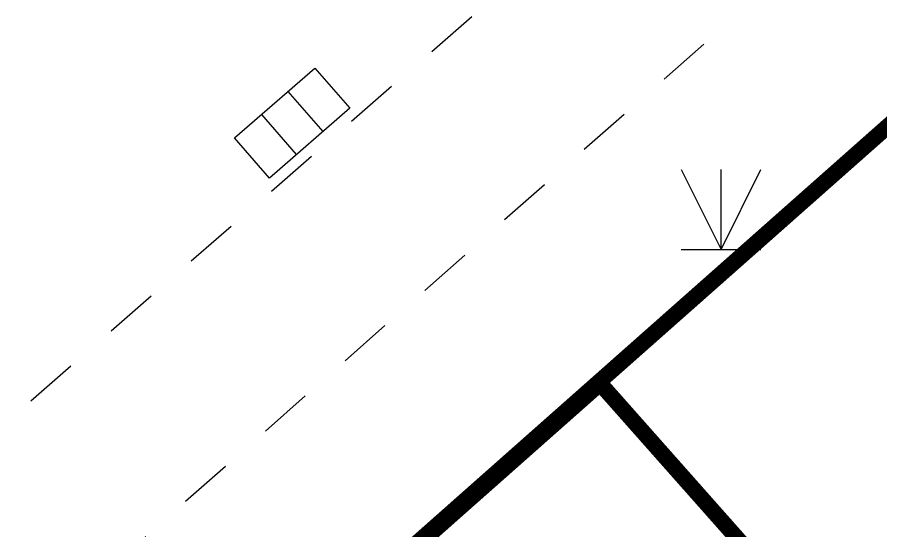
# Model space of a CAD drawing. Extents: x 99002 to 478558, y 2449839 to 2450453.
# Drawn here: x 478480.69 to 478488.8, y 2450289.59 to 2450294.41 of the extents above; entities that cross this region are included whole.
import ezdxf

# ---------------------------------------------------------------- set-up
doc = ezdxf.new("R2010")
doc.units = 0
doc.header["$LTSCALE"] = 0.5
for name, pattern in [('DASHEDX2', [38.1, 25.4, -12.7]), ('X0', [4, 3, -1]), ('X11', [6, 5, -1]), ('X6', [2, 1, -1])]:
    doc.linetypes.add(name, pattern=pattern)
doc.layers.get('0').update_dxf_attribs({"linetype": 'CONTINUOUS'})
for name, color, linetype in [('DLSS', 4, 'CONTINUOUS'), ('GXYZ', 2, 'CONTINUOUS'), ('ZBTZ', 3, 'CONTINUOUS'), ('地下室范围线', 170, 'CONTINUOUS'), ('建筑红线', 10, 'DASHEDX2')]:
    doc.layers.add(name, color=color, linetype=linetype)

# ---------------------------------------------------------------- blocks, each defined once
blk = doc.blocks.new('gc041')
for p, q in [((-1, 0.5), (1, 0.5)), ((-1, -0.5), (-1, 0.5)), ((-0.33, 0.5), (-0.33, -0.5)), ((0.33, 0.5), (0.33, -0.5)), ((1, 0.5), (1, -0.5)), ((1, -0.5), (-1, -0.5))]:
    blk.add_line(p, q)
blk = doc.blocks.new('gc124')
for p, q in [((-0.75, 1.5), (0, 0)), ((0, 0), (0, 1.5)), ((0, 0), (0.75, 1.5)), ((-0.75, 0), (0.75, 0))]:
    blk.add_line(p, q)

msp = doc.modelspace()

# ---------------------------------------------------------------- linework, layer by layer
at = {"layer": 'DLSS', "color": 4, "linetype": 'X6', "flags": 128}
for points in [[(478501.8974, 2450304.2762), (478502.6474, 2450304.9773), (478502.7115, 2450305.1561), (478502.76, 2450305.3398), (478502.7925, 2450305.527), (478502.8088, 2450305.7162), (478502.8086, 2450305.9062), (478502.7922, 2450306.0955), (478502.7594, 2450306.2826), (478502.7107, 2450306.4663), (478502.6464, 2450306.645), (478502.5668, 2450306.8175), (478502.4728, 2450306.9826), (478502.3648, 2450307.1389), (478502.2438, 2450307.2854), (478502.1106, 2450307.4209), (478501.9663, 2450307.5444), (478501.8118, 2450307.655), (478501.6484, 2450307.7519), (478501.4773, 2450307.8344), (478501.2997, 2450307.9018), (478501.1169, 2450307.9537), (478500.9303, 2450307.9896), (478500.4491, 2450307.756), (478499.9932, 2450307.476), (478499.5672, 2450307.1524), (478464.6393, 2450276.7051)], [(478502.1333, 2450307.3994), (478472.4524, 2450281.1928), (478465.4394, 2450275.29)]]:
    msp.add_lwpolyline(points, dxfattribs=at)
at = {"layer": '地下室范围线', "color": 170, "linetype": 'X0', "const_width": 0.15, "flags": 128}
msp.add_lwpolyline([(478536.0259, 2450335.114), (478517.8007, 2450318.9784), (478517.7893, 2450310.4158), (478515.1893, 2450310.4192), (478515.1913, 2450311.9192), (478512.1912, 2450311.9232), (478512.1873, 2450308.9231), (478511.3873, 2450308.9242), (478511.3777, 2450301.7241), (478510.2938, 2450301.7255), (478498.1977, 2450291.0163), (478493.4251, 2450296.4069), (478492.6266, 2450295.6503), (478491.8934, 2450294.8302), (478491.2304, 2450293.9523), (478490.6422, 2450293.0226), (478490.1329, 2450292.0475), (478489.7059, 2450291.0337), (478489.3642, 2450289.988), (478489.11, 2450288.9177), (478488.9452, 2450287.83), (478486.1651, 2450290.9701), (478467.8793, 2450274.781), (478467.8729, 2450269.8811), (478467.0728, 2450269.8822), (478467.0661, 2450264.7821), (478456.6012, 2450264.7959), (478450.9832, 2450259.8221), (478450.9665, 2450247.2031), (478535.9094, 2450247.0907)], dxfattribs=at)
at = {"layer": '建筑红线', "color": 10, "linetype": 'X11', "const_width": 0.15, "flags": 128}
msp.add_lwpolyline([(478536.0259, 2450335.138), (478263.8817, 2450094.1985), (478263.4448, 2450073.1662), (478447.0851, 2449896.5452), (478535.522, 2449954.3921)], dxfattribs=at)

# ---------------------------------------------------------------- block references
at = {"layer": 'GXYZ', "color": 2, "linetype": 'Continuous', "xscale": 0.4999999998515682, "yscale": 0.5, "rotation": 40.99999998368055}
msp.add_blockref('gc041', (478483.2697, 2450293.4187, 4.011), dxfattribs=at)
at = {"layer": 'ZBTZ', "color": 3, "linetype": 'Continuous', "xscale": 0.5, "yscale": 0.5}
msp.add_blockref('gc124', (478487.3021, 2450292.2312), dxfattribs=at)

doc.saveas('drawing.dxf')
